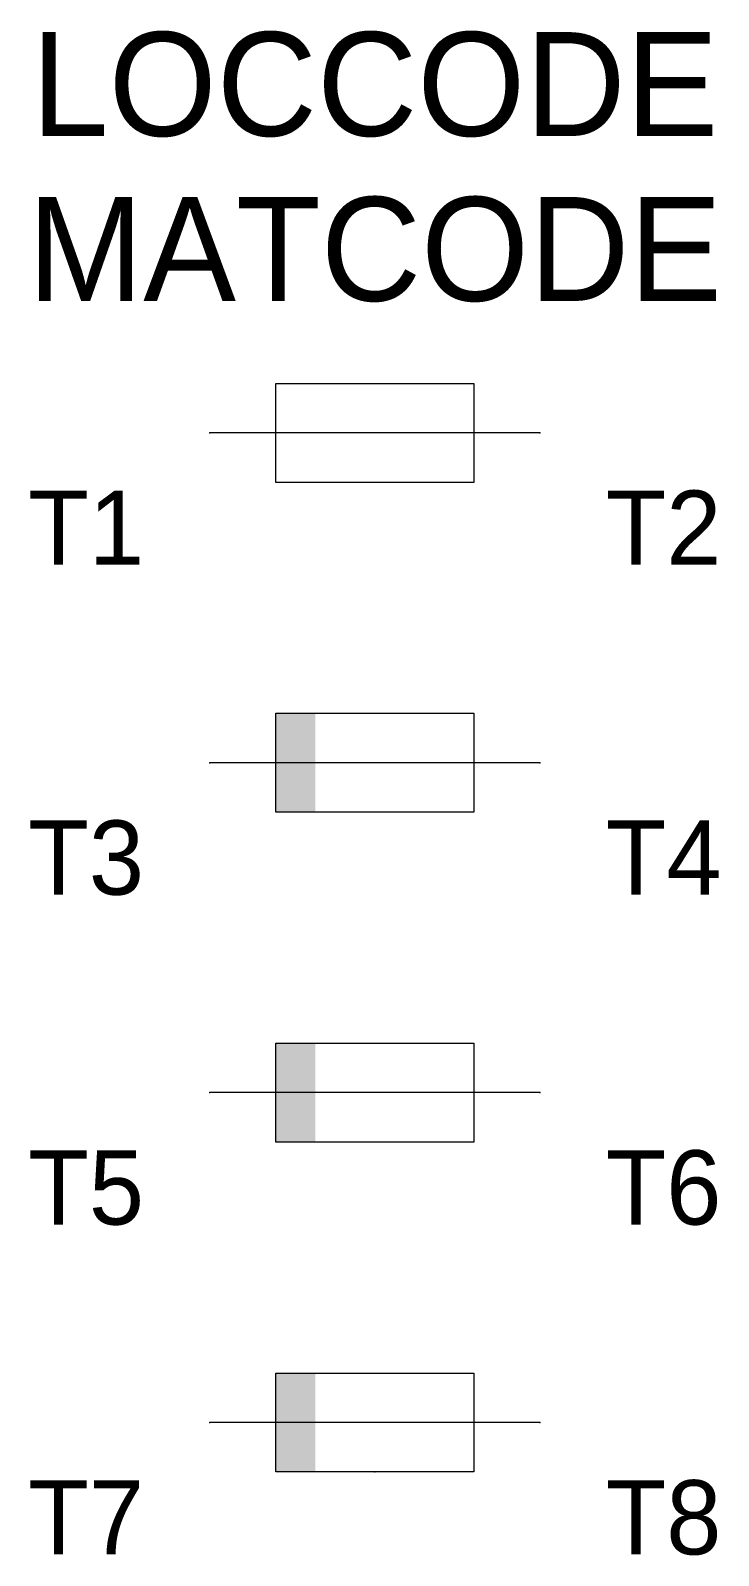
# Model space of a CAD drawing. Extents: x -10.4 to 10.4, y -4 to 42.2.
import ezdxf
from ezdxf.enums import TextEntityAlignment as Align

# ---------------------------------------------------------------- set-up
doc = ezdxf.new("R2010")
doc.units = 0
doc.linetypes.add('DASHED', pattern=[0])
doc.layers.get('0').update_dxf_attribs({"linetype": 'CONTINUOUS'})
for name, color, linetype in [('A', 7, 'CONTINUOUS'), ('C', 6, 'CONTINUOUS'), ('T2', 1, 'CONTINUOUS')]:
    doc.layers.add(name, color=color, linetype=linetype)

msp = doc.modelspace()

# ---------------------------------------------------------------- linework, layer by layer
at = {"color": 0}
for p, q in [((5, 30), (-5, 30)), ((5, 20), (-5, 20)), ((5, 10), (-5, 10)), ((5, 0), (-5, 0))]:
    msp.add_line(p, q, dxfattribs=at)
for points in [[(-3, 28.5), (-3, 31.5), (3, 31.5), (3, 28.5)], [(-3, 18.5), (-3, 21.5), (3, 21.5), (3, 18.5)], [(-3, 8.5), (-3, 11.5), (3, 11.5), (3, 8.5)], [(-3, -1.5), (-3, 1.5), (3, 1.5), (3, -1.5)]]:
    msp.add_lwpolyline(points, close=True, dxfattribs=at)
for points in [[(-1.8, 18.5), (-1.8, 21.5), (-3, 18.5), (-3, 21.5)], [(-1.8, 8.5), (-1.8, 11.5), (-3, 8.5), (-3, 11.5)], [(-1.8, -1.5), (-1.8, 1.5), (-3, -1.5), (-3, 1.5)]]:
    msp.add_solid(points, dxfattribs=at)
at = {"layer": 'A', "color": 0, "linetype": 'DASHED'}
msp.add_point((0, -1.5), dxfattribs=at)
at = {"layer": 'C', "color": 0}
for p in [(-5, 30), (5, 30), (-5, 20), (5, 20), (-5, 10), (5, 10)]:
    msp.add_point(p, dxfattribs=at)
at = {"layer": 'C', "color": 0, "linetype": 'DASHED'}
for p in [(-5, 0), (5, 0)]:
    msp.add_point(p, dxfattribs=at)

# ---------------------------------------------------------------- texts
at = {"color": 0, "linetype": 'CONTINUOUS'}
for tag, p in [('LOCCODE', (0, 39)), ('MATCODE', (0, 34))]:
    msp.add_attdef(tag, text='', height=3.15, dxfattribs=at).set_placement(p, align=Align.CENTER)
at = {"layer": 'T2', "color": 0, "linetype": 'CONTINUOUS'}
for tag, p in [('T1', (-7, 26)), ('T3', (-7, 16)), ('T5', (-7, 6)), ('T7', (-7, -4))]:
    msp.add_attdef(tag, text='', height=2.25, dxfattribs=at).set_placement(p, align=Align.RIGHT)
for tag, p in [('T2', (7, 26)), ('T4', (7, 16)), ('T6', (7, 6)), ('T8', (7, -4))]:
    msp.add_attdef(tag, p, '', height=2.25, dxfattribs=at)

doc.saveas('drawing.dxf')
